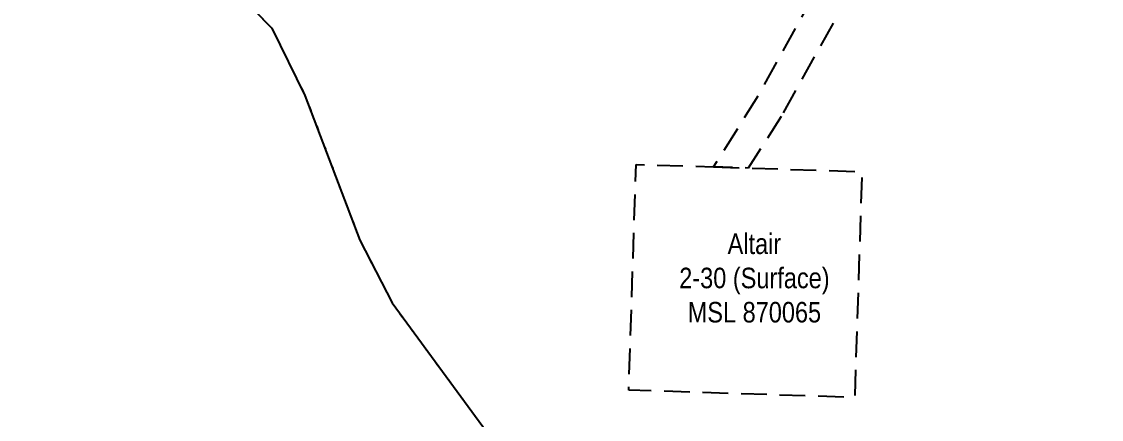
# Model space of a CAD drawing. Extents: x 383425 to 391668, y 6055101 to 6059545.
# Drawn here: x 387596 to 388121, y 6057207 to 6057401 of the extents above; entities that cross this region are included whole.
import ezdxf

# ---------------------------------------------------------------- set-up
doc = ezdxf.new("R2010")
doc.units = 0
doc.header["$LTSCALE"] = 5
doc.linetypes.add('foc-ACCESSROAD', pattern=[3.75, 2.5, -1.25])
doc.linetypes.add('foc-WHEELTRACKS', pattern=[2, 0.4, -1.6])
for name, color, linetype in [('F-AR', 190, 'foc-ACCESSROAD'), ('F-WS', 190, 'foc-ACCESSROAD'), ('T-WATER-P3', 160, 'foc-WHEELTRACKS')]:
    doc.layers.add(name, color=color, linetype=linetype)
doc.layers.add('F-WS-T', color=190, linetype='Continuous', lineweight=9)
doc.styles.add('80CG', font='ARIALN.TTF', dxfattribs={"height": 10})
doc.styles.add('foc-LtypeFont', font='ARIALN.TTF', dxfattribs={"height": 7.35})
doc.linetypes.add('foc-TOPO-flowdirection-NOLINE', pattern='A,0,[">",foc-LtypeFont,S=0.3,R=0,X=0,Y=-0.945],-20,[">",foc-LtypeFont,S=0.3,R=0,X=0,Y=-0.945],0', length=20)

msp = doc.modelspace()

# ---------------------------------------------------------------- linework, layer by layer
at = {"layer": 'F-AR', "flags": 128}
msp.add_lwpolyline([(387965.637, 6057354.392), (387949.624, 6057329.259), (387932.79, 6057329.802), (387954.956, 6057365.163), (388004.368, 6057454.788), (388087.377, 6057601.979), (388162.838, 6057714.828), (388177.196, 6057736.305), (388188.761, 6057726.626), (388180.593, 6057714.407), (388100.159, 6057594.12), (388019.136, 6057450.446), (388017.435, 6057447.427), (387965.637, 6057354.392)], close=True, dxfattribs=at)
at = {"layer": 'F-WS', "flags": 128}
msp.add_lwpolyline([(387932.79, 6057329.801), (387949.624, 6057329.259), (388004.96, 6057327.474), (388001.416, 6057217.549), (387891.489, 6057221.093), (387895.035, 6057331.02), (387932.79, 6057329.801)], close=True, dxfattribs=at)
at = {"layer": 'T-WATER-P3', "flags": 128}
msp.add_lwpolyline([(387595.999, 6057693.225), (387624.83, 6057646.247), (387636.563, 6057609.394), (387668.161, 6057541.817), (387677.385, 6057502.342), (387677.516, 6057455.647), (387693.018, 6057422.838), (387717.729, 6057397.306), (387733.919, 6057364.637), (387760.604, 6057294.149), (387776.319, 6057263.551), (387837.88, 6057179.656), (387865.438, 6057156.672), (387879.317, 6057121.944), (387897.595, 6057044.315), (387912.78, 6057010.782), (387930.966, 6056980.7), (387938.55, 6056941.471), (387945.507, 6056856.432), (387960.535, 6056823.248), (387982.563, 6056796.424)], dxfattribs=at)
at = {"layer": 'T-WATER-P3', "linetype": 'foc-TOPO-flowdirection-NOLINE', "flags": 128}
msp.add_lwpolyline([(387595.999, 6057693.225), (387624.83, 6057646.247), (387636.563, 6057609.394), (387668.161, 6057541.817), (387677.385, 6057502.342), (387677.516, 6057455.647), (387693.018, 6057422.838), (387717.729, 6057397.306), (387733.919, 6057364.637), (387760.604, 6057294.149), (387776.319, 6057263.551), (387837.88, 6057179.656), (387865.438, 6057156.672), (387879.317, 6057121.944), (387897.595, 6057044.315), (387912.78, 6057010.782), (387930.966, 6056980.7), (387938.55, 6056941.471), (387945.507, 6056856.432), (387960.535, 6056823.248), (387982.563, 6056796.424)], dxfattribs=at)

# ---------------------------------------------------------------- texts
at = {"layer": 'F-WS-T', "insert": (387952.628, 6057275.642), "char_height": 9.99619, "width": 78.96486, "attachment_point": 5, "style": '80CG'}
msp.add_mtext('Altair\\P2-30 (Surface)\\PMSL 870065', dxfattribs=at)

doc.saveas('drawing.dxf')
